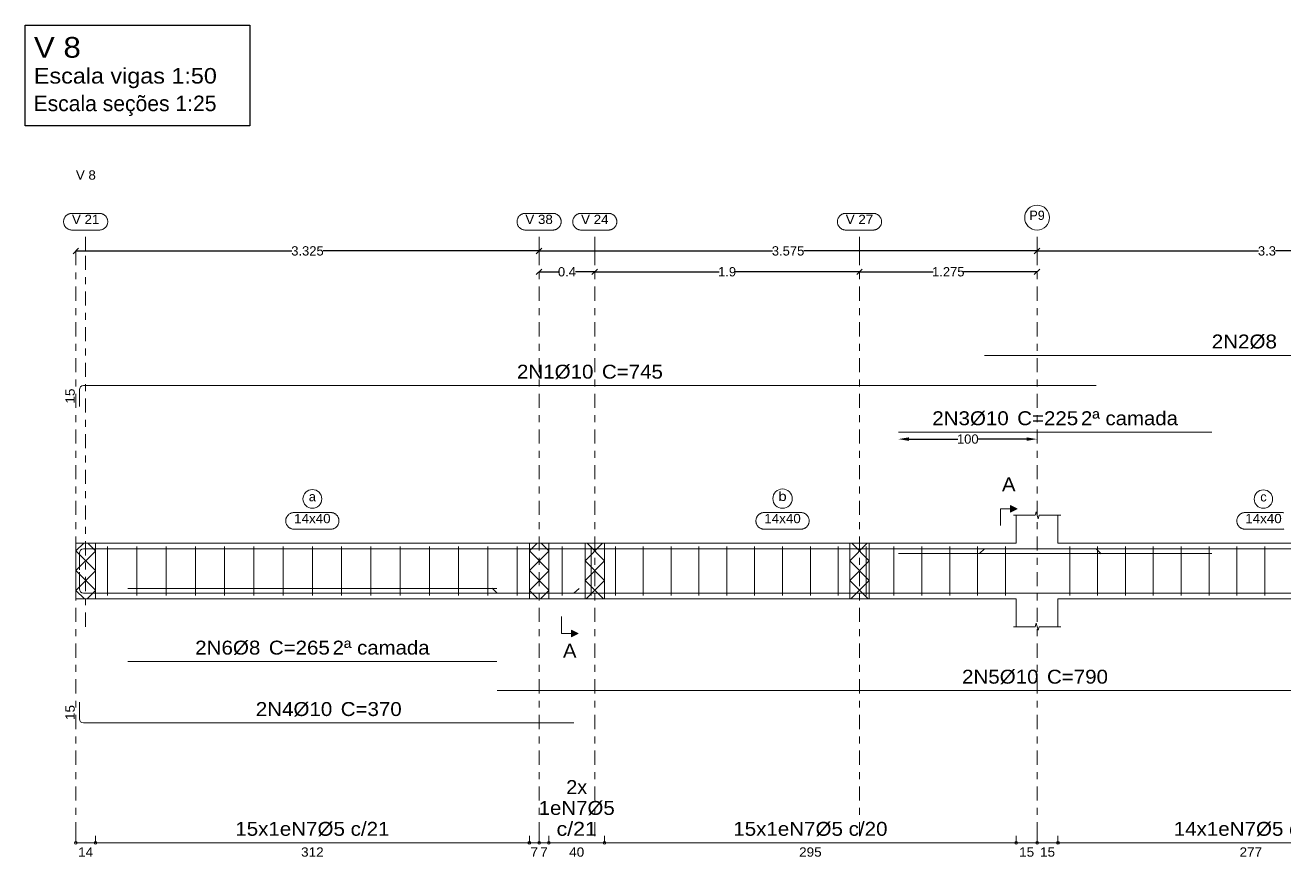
# Model space of a CAD drawing. Header units: centimetres. Extents: x 3194 to 3278, y -951 to -517.
# Drawn here: x 3210.31 to 3228.38, y -671.02 to -659.08 of the extents above; entities that cross this region are included whole.
import ezdxf
from ezdxf.enums import TextEntityAlignment as Align

# ---------------------------------------------------------------- set-up
doc = ezdxf.new("R2010")
doc.units = ezdxf.units.CM
doc.linetypes.add('CYPE_RAYAPUNTO', pattern=[0.4125, 0.2025, -0.105, 0, -0.105])
for name, color, linetype, lineweight in [('ARM_LONGITUDINAL_Ø10', 33, 'Continuous', 9), ('ARM_LONGITUDINAL_Ø8', 32, 'Continuous', 9), ('ARM_TRANSVERSAL_Ø5', 120, 'Continuous', 9), ('ELE_ARM_TRANS_TXT_EST', 7, 'Continuous', 9), ('ELE_CONT_NOS', 7, 'Continuous', 9), ('ELE_CONT_VIG_CONCRETO', 7, 'Continuous', 9), ('ELE_COT_COMPRIMENTO_PROJETADO', 8, 'Continuous', 0), ('ELE_COT_COT_ANCORAGENS', 8, 'Continuous', 0), ('ELE_COT_COT_ARM', 8, 'Continuous', 0), ('ELE_COT_COT_EST', 8, 'Continuous', 0), ('ELE_COT_COT_LIN_APOIOS', 8, 'CYPE_RAYAPUNTO', 0), ('ELE_COT_TEXTOS_ESTRIBOS', 8, 'Continuous', 0), ('ELE_REF_COT_LIN_AUX_COTA', 8, 'CYPE_RAYAPUNTO', 9), ('ELE_REF_LINHAS_MARCAS_PLANTA', 8, 'Continuous', 9), ('ELE_REF_MARCAS_PLANTA', 8, 'Continuous', 9), ('ELE_REF_NOME_PORTICO', 30, 'Continuous', 9), ('ELE_REF_REF_ESCALA', 3, 'Continuous', 9), ('ELE_REF_REF_NOME', 8, 'Continuous', 9), ('ELE_REF_REF_REFERENCIA', 8, 'Continuous', 9), ('ELE_REF_TEXTO_REF_NOME', 8, 'Continuous', 9), ('ELE_REF_TEXTO_REF_REFERENCIA', 8, 'Continuous', 9), ('POR_ARM_LONG_ARM_TEXTOS', 7, 'Continuous', 9), ('POR_ARM_LONG_TXT_COMP', 7, 'Continuous', 9), ('POR_ARM_LONG_TXT_IND_LAYER_ARM_LONG', 7, 'Continuous', 9)]:
    doc.layers.add(name, color=color, linetype=linetype, lineweight=lineweight)
doc.layers.add('COTA CYPE', color=31, linetype='Continuous')
doc.styles.add('CYPETXT', font='arial.ttf', dxfattribs={"height": 0.2})
doc.styles.add('CYPETXT_0.2', font='arial.ttf', dxfattribs={"height": 0.133333})
doc.dimstyles.new('cype_arrow', dxfattribs={"dimtxt": 0.18, "dimasz": 0.15, "dimexe": 0.05, "dimexo": 0.05, "dimgap": 0, "dimtad": 0, "dimdec": 4, "dimzin": 0, "dimdsep": 46, "dimtxsty": 'CYPETXT_0.2', "dimcen": 0.09, "dimadec": 0, "dimazin": 0, "dimtfac": 1, "dimtdec": 4, "dimtofl": 0, "dimtmove": 2, "dimatfit": 3, "dimfxl": 1, "dimtolj": 1, "dimtzin": 0, "dimarcsym": 0})
doc.dimstyles.new('cype_oblique', dxfattribs={"dimtxt": 0.18, "dimasz": 0.18, "dimexe": 0.05, "dimexo": 0.05, "dimgap": 0, "dimtad": 0, "dimdec": 4, "dimzin": 0, "dimdsep": 46, "dimtxsty": 'CYPETXT_0.2', "dimblk": 'OBLIQUE', "dimtsz": 0.04, "dimcen": 0.09, "dimadec": 0, "dimazin": 0, "dimtfac": 1, "dimtdec": 4, "dimtofl": 0, "dimtmove": 2, "dimatfit": 3, "dimfxl": 1, "dimtolj": 1, "dimtzin": 0, "dimarcsym": 0})

# ---------------------------------------------------------------- blocks, each defined once
blk = doc.blocks.new('*D1585')
at = {"layer": 'Defpoints', "color": 0, "transparency": 16777216}
for p in [(3217.683, -662.624), (3217.683, -662.624), (3218.483, -662.624)]:
    blk.add_point(p, dxfattribs=at)
at = {"layer": 'ELE_COT_COMPRIMENTO_PROJETADO', "color": 0, "lineweight": -2, "transparency": 16777216}
for p, q in [((3217.643, -662.664), (3217.723, -662.584)), ((3217.683, -662.624), (3217.962, -662.624)), ((3218.483, -662.624), (3218.205, -662.624)), ((3218.443, -662.664), (3218.523, -662.584))]:
    blk.add_line(p, q, dxfattribs=at)
at = {"layer": 'ELE_COT_COMPRIMENTO_PROJETADO', "color": 0, "transparency": 16777216, "insert": (3218.083, -662.624), "char_height": 0.1333, "attachment_point": 5, "style": 'CYPETXT_0.2'}
blk.add_mtext('\\A1;0.4', dxfattribs=at)
blk = doc.blocks.new('_OBLIQUE')
at = {"color": 0, "linetype": 'ByBlock'}
blk.add_line((-0.5, -0.5), (0.5, 0.5), dxfattribs=at)
blk = doc.blocks.new('*D1586')
at = {"layer": 'Defpoints', "color": 0, "transparency": 16777216}
for p in [(3218.483, -662.624), (3218.483, -662.624), (3222.283, -662.624)]:
    blk.add_point(p, dxfattribs=at)
at = {"layer": 'ELE_COT_COMPRIMENTO_PROJETADO', "color": 0, "lineweight": -2, "transparency": 16777216}
for p, q in [((3218.443, -662.664), (3218.523, -662.584)), ((3218.483, -662.624), (3220.268, -662.624)), ((3222.283, -662.624), (3220.499, -662.624)), ((3222.243, -662.664), (3222.323, -662.584))]:
    blk.add_line(p, q, dxfattribs=at)
at = {"layer": 'ELE_COT_COMPRIMENTO_PROJETADO', "color": 0, "transparency": 16777216, "insert": (3220.383, -662.624), "char_height": 0.1333, "attachment_point": 5, "style": 'CYPETXT_0.2'}
blk.add_mtext('\\A1;1.9', dxfattribs=at)
blk = doc.blocks.new('*D1587')
at = {"layer": 'Defpoints', "color": 0, "transparency": 16777216}
for p in [(3222.283, -662.624), (3222.283, -662.624), (3224.833, -662.624)]:
    blk.add_point(p, dxfattribs=at)
at = {"layer": 'ELE_COT_COMPRIMENTO_PROJETADO', "color": 0, "lineweight": -2, "transparency": 16777216}
for p, q in [((3222.243, -662.664), (3222.323, -662.584)), ((3222.283, -662.624), (3223.339, -662.624)), ((3224.833, -662.624), (3223.778, -662.624)), ((3224.793, -662.664), (3224.873, -662.584))]:
    blk.add_line(p, q, dxfattribs=at)
at = {"layer": 'ELE_COT_COMPRIMENTO_PROJETADO', "color": 0, "transparency": 16777216, "insert": (3223.558, -662.624), "char_height": 0.1333, "attachment_point": 5, "style": 'CYPETXT_0.2'}
blk.add_mtext('\\A1;1.275', dxfattribs=at)
blk = doc.blocks.new('*D1588')
at = {"layer": 'Defpoints', "color": 0, "transparency": 16777216}
for p in [(3211.033, -662.324), (3211.033, -662.324), (3217.683, -662.324)]:
    blk.add_point(p, dxfattribs=at)
at = {"layer": 'ELE_COT_COMPRIMENTO_PROJETADO', "color": 0, "lineweight": -2, "transparency": 16777216}
for p, q in [((3210.993, -662.364), (3211.073, -662.284)), ((3217.643, -662.364), (3217.723, -662.284)), ((3211.033, -662.324), (3214.133, -662.324)), ((3217.683, -662.324), (3214.584, -662.324))]:
    blk.add_line(p, q, dxfattribs=at)
at = {"layer": 'ELE_COT_COMPRIMENTO_PROJETADO', "color": 0, "transparency": 16777216, "insert": (3214.358, -662.324), "char_height": 0.1333, "attachment_point": 5, "style": 'CYPETXT_0.2'}
blk.add_mtext('\\A1;3.325', dxfattribs=at)
blk = doc.blocks.new('*D1589')
at = {"layer": 'Defpoints', "color": 0, "transparency": 16777216}
for p in [(3217.683, -662.324), (3217.683, -662.324), (3224.833, -662.324)]:
    blk.add_point(p, dxfattribs=at)
at = {"layer": 'ELE_COT_COMPRIMENTO_PROJETADO', "color": 0, "lineweight": -2, "transparency": 16777216}
for p, q in [((3217.643, -662.364), (3217.723, -662.284)), ((3224.793, -662.364), (3224.873, -662.284)), ((3217.683, -662.324), (3221.033, -662.324)), ((3224.833, -662.324), (3221.484, -662.324))]:
    blk.add_line(p, q, dxfattribs=at)
at = {"layer": 'ELE_COT_COMPRIMENTO_PROJETADO', "color": 0, "transparency": 16777216, "insert": (3221.258, -662.324), "char_height": 0.1333, "attachment_point": 5, "style": 'CYPETXT_0.2'}
blk.add_mtext('\\A1;3.575', dxfattribs=at)
blk = doc.blocks.new('*D1590')
at = {"layer": 'Defpoints', "color": 0, "transparency": 16777216}
for p in [(3224.833, -662.324), (3224.833, -662.324), (3231.433, -662.324)]:
    blk.add_point(p, dxfattribs=at)
at = {"layer": 'ELE_COT_COMPRIMENTO_PROJETADO', "color": 0, "lineweight": -2, "transparency": 16777216}
for p, q in [((3224.793, -662.364), (3224.873, -662.284)), ((3231.393, -662.364), (3231.473, -662.284)), ((3224.833, -662.324), (3228.012, -662.324)), ((3231.433, -662.324), (3228.255, -662.324))]:
    blk.add_line(p, q, dxfattribs=at)
at = {"layer": 'ELE_COT_COMPRIMENTO_PROJETADO', "color": 0, "transparency": 16777216, "insert": (3228.133, -662.324), "char_height": 0.1333, "attachment_point": 5, "style": 'CYPETXT_0.2'}
blk.add_mtext('\\A1;3.3', dxfattribs=at)
blk = doc.blocks.new('*D1520')
at = {"layer": 'Defpoints', "color": 0, "transparency": 16777216}
for p in [(3222.842, -665.026), (3224.833, -665.026), (3224.833, -665.026)]:
    blk.add_point(p, dxfattribs=at)
at = {"layer": 'ELE_COT_COT_ARM', "color": 0, "lineweight": -2, "transparency": 16777216}
for p, q in [((3222.992, -665.026), (3223.697, -665.026)), ((3224.683, -665.026), (3223.978, -665.026))]:
    blk.add_line(p, q, dxfattribs=at)
at = {"layer": 'ELE_COT_COT_ARM', "color": 0, "transparency": 16777216}
for points in [[(3222.992, -665.001), (3222.992, -665.051), (3222.842, -665.026)], [(3224.683, -665.001), (3224.683, -665.051), (3224.833, -665.026)]]:
    blk.add_solid(points, dxfattribs=at)
at = {"layer": 'ELE_COT_COT_ARM', "color": 0, "transparency": 16777216, "insert": (3223.838, -665.026), "char_height": 0.1333, "attachment_point": 5, "style": 'CYPETXT_0.2'}
blk.add_mtext('\\A1;100', dxfattribs=at)

msp = doc.modelspace()

# ---------------------------------------------------------------- hatches: boundary and pattern name
at = {"layer": 'ELE_REF_LINHAS_MARCAS_PLANTA'}
for points in [[(3224.45051, -666.07269), (3224.45051, -665.97669), (3224.54651, -666.02469)], [(3218.14744, -667.76669), (3218.14744, -667.86269), (3218.24344, -667.81469)]]:
    msp.add_hatch(color=256, dxfattribs=at).paths.add_polyline_path(points)

# ---------------------------------------------------------------- linework, layer by layer
at = {"layer": 'ARM_LONGITUDINAL_Ø10'}
for p, q in [((3225.68344, -666.60169), (3225.75559, -666.67094)), ((3217.08344, -667.23769), (3217.01138, -667.16837)), ((3218.18344, -667.23769), (3218.25707, -667.17003))]:
    msp.add_line(p, q, dxfattribs=at)
for points in [[(3211.08344, -664.55763), (3211.08344, -664.31763), (3211.08801, -664.29467), (3211.10102, -664.27521), (3211.12048, -664.2622), (3211.14344, -664.25763), (3225.68344, -664.25763)], [(3222.84187, -664.92603), (3227.34187, -664.92603)], [(3211.08344, -666.90169), (3211.08344, -666.66169), (3211.08801, -666.63873), (3211.10102, -666.61927), (3211.12048, -666.60626), (3211.14344, -666.60169), (3225.68344, -666.60169)], [(3222.84187, -666.66769), (3227.34187, -666.66769)], [(3211.08344, -666.93769), (3211.08344, -667.17769), (3211.08801, -667.20066), (3211.10102, -667.22012), (3211.12048, -667.23313), (3211.14344, -667.23769), (3218.18344, -667.23769)], [(3232.58344, -666.93769), (3232.58344, -667.17769), (3232.57887, -667.20066), (3232.56587, -667.22012), (3232.5464, -667.23313), (3232.52344, -667.23769), (3217.08344, -667.23769)], [(3232.58344, -668.33709), (3232.58344, -668.57709), (3232.57887, -668.60005), (3232.56587, -668.61952), (3232.5464, -668.63252), (3232.52344, -668.63709), (3217.08344, -668.63709)], [(3211.08344, -668.80166), (3211.08344, -669.04166), (3211.08801, -669.06462), (3211.10102, -669.08409), (3211.12048, -669.09709), (3211.14344, -669.10166), (3218.18344, -669.10166)]]:
    msp.add_lwpolyline(points, dxfattribs=at)
at = {"layer": 'ARM_LONGITUDINAL_Ø8'}
msp.add_line((3224.07958, -666.60169), (3224.00487, -666.66817), dxfattribs=at)
for points in [[(3232.58344, -664.3202), (3232.58344, -663.87206), (3232.57979, -663.85369), (3232.56938, -663.83812), (3232.55381, -663.82771), (3232.53544, -663.82406), (3224.07958, -663.82406)], [(3232.58344, -667.09783), (3232.58344, -666.64969), (3232.57979, -666.63133), (3232.56938, -666.61575), (3232.55381, -666.60535), (3232.53544, -666.60169), (3224.07958, -666.60169)], [(3211.77844, -667.17169), (3217.07844, -667.17169)], [(3211.77844, -668.21969), (3217.07844, -668.21969)]]:
    msp.add_lwpolyline(points, dxfattribs=at)
at = {"layer": 'ARM_TRANSVERSAL_Ø5'}
for p, q in [((3211.48844, -666.56969), (3211.48844, -667.26969)), ((3211.90844, -666.56969), (3211.90844, -667.26969)), ((3212.32844, -666.56969), (3212.32844, -667.26969)), ((3212.74844, -666.56969), (3212.74844, -667.26969)), ((3213.16844, -666.56969), (3213.16844, -667.26969)), ((3213.58844, -666.56969), (3213.58844, -667.26969)), ((3214.00844, -666.56969), (3214.00844, -667.26969)), ((3214.42844, -666.56969), (3214.42844, -667.26969)), ((3214.84844, -666.56969), (3214.84844, -667.26969)), ((3215.26844, -666.56969), (3215.26844, -667.26969)), ((3215.68844, -666.56969), (3215.68844, -667.26969)), ((3216.10844, -666.56969), (3216.10844, -667.26969)), ((3216.52844, -666.56969), (3216.52844, -667.26969)), ((3216.94844, -666.56969), (3216.94844, -667.26969)), ((3217.36844, -666.56969), (3217.36844, -667.26969)), ((3218.01344, -666.56969), (3218.01344, -667.26969)), ((3218.43344, -666.56969), (3218.43344, -667.26969)), ((3218.77844, -666.56969), (3218.77844, -667.26969)), ((3219.17844, -666.56969), (3219.17844, -667.26969)), ((3219.57844, -666.56969), (3219.57844, -667.26969)), ((3219.97844, -666.56969), (3219.97844, -667.26969)), ((3220.37844, -666.56969), (3220.37844, -667.26969)), ((3220.77844, -666.56969), (3220.77844, -667.26969)), ((3221.17844, -666.56969), (3221.17844, -667.26969)), ((3221.57844, -666.56969), (3221.57844, -667.26969)), ((3221.97844, -666.56969), (3221.97844, -667.26969)), ((3222.37844, -666.56969), (3222.37844, -667.26969)), ((3222.77844, -666.56969), (3222.77844, -667.26969)), ((3223.17844, -666.56969), (3223.17844, -667.26969)), ((3223.57844, -666.56969), (3223.57844, -667.26969)), ((3223.97844, -666.56969), (3223.97844, -667.26969)), ((3224.37844, -666.56969), (3224.37844, -667.26969)), ((3225.30194, -666.56969), (3225.30194, -667.26969)), ((3225.70194, -666.56969), (3225.70194, -667.26969)), ((3226.10194, -666.56969), (3226.10194, -667.26969)), ((3226.50194, -666.56969), (3226.50194, -667.26969)), ((3226.90194, -666.56969), (3226.90194, -667.26969)), ((3227.30194, -666.56969), (3227.30194, -667.26969)), ((3227.70194, -666.56969), (3227.70194, -667.26969)), ((3228.10194, -666.56969), (3228.10194, -667.26969))]:
    msp.add_line(p, q, dxfattribs=at)
at = {"layer": 'COTA CYPE'}
msp.add_lwpolyline([(3210.30504, -659.0823), (3213.53144, -659.0823), (3213.53144, -660.52578), (3210.30504, -660.52578)], close=True, dxfattribs=at)
at = {"layer": 'ELE_CONT_NOS'}
for p, q in [((3224.53344, -666.51969), (3224.53344, -666.11969)), ((3225.13344, -666.51969), (3225.13344, -666.11969)), ((3211.03344, -666.51969), (3211.03344, -667.31969)), ((3217.54344, -666.51969), (3217.54344, -666.51969)), ((3217.82344, -666.51969), (3217.82344, -666.51969)), ((3217.54344, -667.31969), (3217.54344, -667.31969)), ((3217.82344, -667.31969), (3217.82344, -667.31969)), ((3224.53344, -667.31969), (3224.53344, -667.71969)), ((3225.13344, -667.31969), (3225.13344, -667.71969))]:
    msp.add_line(p, q, dxfattribs=at)
at = {"layer": 'ELE_CONT_NOS', "lineweight": 0}
for p, q in [((3211.03344, -666.63147), (3211.14522, -666.51969)), ((3211.31344, -666.62863), (3211.20451, -666.51969)), ((3217.54344, -666.63147), (3217.65522, -666.51969)), ((3217.82344, -666.62863), (3217.71451, -666.51969)), ((3218.34344, -666.77147), (3218.59522, -666.51969)), ((3218.62344, -666.77147), (3218.37167, -666.51969)), ((3222.14344, -666.77147), (3222.39522, -666.51969)), ((3222.42344, -666.77147), (3222.17167, -666.51969)), ((3211.31344, -666.91147), (3211.03344, -666.63147)), ((3211.03344, -666.91431), (3211.31344, -666.63431)), ((3217.82344, -666.91147), (3217.54344, -666.63147)), ((3217.54344, -666.91431), (3217.82344, -666.63431)), ((3218.34344, -667.05431), (3218.62344, -666.77431)), ((3218.62344, -667.05431), (3218.34344, -666.77431)), ((3222.14344, -667.05431), (3222.42344, -666.77431)), ((3222.42344, -667.05431), (3222.14344, -666.77431)), ((3211.31344, -667.19431), (3211.03344, -666.91431)), ((3211.03344, -667.19715), (3211.31344, -666.91715)), ((3217.82344, -667.19431), (3217.54344, -666.91431)), ((3217.54344, -667.19715), (3217.82344, -666.91715)), ((3218.60598, -667.31969), (3218.34344, -667.05715)), ((3218.3609, -667.31969), (3218.62344, -667.05715)), ((3222.40598, -667.31969), (3222.14344, -667.05715)), ((3222.1609, -667.31969), (3222.42344, -667.05715)), ((3211.15598, -667.31969), (3211.03344, -667.19715)), ((3211.19375, -667.31969), (3211.31344, -667.2)), ((3217.66598, -667.31969), (3217.54344, -667.19715)), ((3217.70375, -667.31969), (3217.82344, -667.2))]:
    msp.add_line(p, q, dxfattribs=at)
at = {"layer": 'ELE_CONT_NOS'}
for points in [[(3224.49344, -666.11969), (3224.80344, -666.11969), (3224.81844, -666.06969), (3224.84844, -666.16969), (3224.86344, -666.11969), (3225.17344, -666.11969)], [(3211.03344, -666.51969), (3211.31344, -666.51969)], [(3217.54344, -666.51969), (3217.82344, -666.51969)], [(3211.03344, -667.31969), (3211.31344, -667.31969)], [(3217.54344, -667.31969), (3217.82344, -667.31969)], [(3224.49344, -667.71969), (3224.80344, -667.71969), (3224.81844, -667.66969), (3224.84844, -667.76969), (3224.86344, -667.71969), (3225.17344, -667.71969)]]:
    msp.add_lwpolyline(points, dxfattribs=at)
at = {"layer": 'ELE_CONT_NOS', "lineweight": 0}
for points in [[(3211.03344, -666.51969), (3211.03344, -667.31969), (3211.31344, -667.31969), (3211.31344, -666.51969), (3211.03344, -666.51969)], [(3217.54344, -666.51969), (3217.54344, -667.31969), (3217.82344, -667.31969), (3217.82344, -666.51969), (3217.54344, -666.51969)], [(3218.34344, -666.51969), (3218.34344, -667.31969), (3218.62344, -667.31969), (3218.62344, -666.51969), (3218.34344, -666.51969)], [(3222.14344, -666.51969), (3222.14344, -667.31969), (3222.42344, -667.31969), (3222.42344, -666.51969), (3222.14344, -666.51969)]]:
    msp.add_lwpolyline(points, close=True, dxfattribs=at)
at = {"layer": 'ELE_CONT_VIG_CONCRETO'}
for p, q in [((3211.31344, -666.51969), (3217.54344, -666.51969)), ((3217.82344, -666.51969), (3218.48344, -666.51969)), ((3218.48344, -666.51969), (3222.28344, -666.51969)), ((3222.28344, -666.51969), (3224.53344, -666.51969)), ((3225.13344, -666.51969), (3231.03344, -666.51969)), ((3211.31344, -667.31969), (3217.54344, -667.31969)), ((3217.82344, -667.31969), (3218.48344, -667.31969)), ((3218.48344, -667.31969), (3222.28344, -667.31969)), ((3222.28344, -667.31969), (3224.53344, -667.31969)), ((3225.13344, -667.31969), (3231.03344, -667.31969))]:
    msp.add_line(p, q, dxfattribs=at)
at = {"layer": 'ELE_COT_COT_EST'}
for p, q in [((3211.03344, -670.82166), (3211.03344, -670.72166)), ((3211.31344, -670.82166), (3211.31344, -670.72166)), ((3217.54344, -670.82166), (3217.54344, -670.72166)), ((3217.68344, -670.82166), (3217.68344, -670.72166)), ((3217.82344, -670.82166), (3217.82344, -670.72166)), ((3218.62344, -670.82166), (3218.62344, -670.72166)), ((3224.53344, -670.82166), (3224.53344, -670.72166)), ((3224.83344, -670.82166), (3224.83344, -670.72166)), ((3225.13344, -670.82166), (3225.13344, -670.72166))]:
    msp.add_line(p, q, dxfattribs=at)
for points in [[(3211.03344, -670.82166), (3211.31344, -670.82166), (3211.31344, -670.72166)], [(3211.31344, -670.82166), (3217.54344, -670.82166), (3217.54344, -670.72166)], [(3217.54344, -670.82166), (3217.68344, -670.82166), (3217.68344, -670.72166)], [(3217.68344, -670.82166), (3217.82344, -670.82166), (3217.82344, -670.72166)], [(3217.82344, -670.82166), (3218.62344, -670.82166), (3218.62344, -670.72166)], [(3218.62344, -670.82166), (3224.53344, -670.82166), (3224.53344, -670.72166)], [(3224.53344, -670.82166), (3224.83344, -670.82166), (3224.83344, -670.72166)], [(3224.83344, -670.82166), (3225.13344, -670.82166), (3225.13344, -670.72166)], [(3225.13344, -670.82166), (3230.67044, -670.82166), (3230.67044, -670.72166)]]:
    msp.add_lwpolyline(points, dxfattribs=at)
for centre in [(3211.03344, -670.82166), (3211.31344, -670.82166), (3211.31344, -670.82166), (3217.54344, -670.82166), (3217.54344, -670.82166), (3217.68344, -670.82166), (3217.68344, -670.82166), (3217.82344, -670.82166), (3217.82344, -670.82166), (3218.62344, -670.82166), (3218.62344, -670.82166), (3224.53344, -670.82166), (3224.53344, -670.82166), (3224.83344, -670.82166), (3224.83344, -670.82166), (3225.13344, -670.82166), (3225.13344, -670.82166)]:
    msp.add_circle(centre, 0.02, dxfattribs=at)
at = {"layer": 'ELE_COT_COT_LIN_APOIOS'}
for p, q in [((3211.03344, -662.32406), (3211.03344, -670.82166)), ((3217.68344, -662.32406), (3217.68344, -670.82166)), ((3217.68344, -662.32406), (3217.68344, -670.82166)), ((3218.48344, -662.32406), (3218.48344, -670.82166)), ((3222.28344, -662.32406), (3222.28344, -670.82166)), ((3224.83344, -662.32406), (3224.83344, -670.82166)), ((3224.83344, -662.32406), (3224.83344, -670.82166))]:
    msp.add_line(p, q, dxfattribs=at)
at = {"layer": 'ELE_REF_COT_LIN_AUX_COTA'}
for p, q in [((3211.17344, -662.32406), (3211.17344, -662.02406)), ((3217.68344, -662.32406), (3217.68344, -662.02406)), ((3218.48344, -662.32406), (3218.48344, -662.02406)), ((3222.28344, -662.32406), (3222.28344, -662.02406)), ((3224.83344, -662.32406), (3224.83344, -662.02406)), ((3211.17344, -667.71969), (3211.17344, -662.32406))]:
    msp.add_line(p, q, dxfattribs=at)
at = {"layer": 'ELE_REF_LINHAS_MARCAS_PLANTA'}
for p, q in [((3224.30651, -666.02469), (3224.30651, -666.26469)), ((3224.30651, -666.02469), (3224.45051, -666.02469)), ((3218.00344, -667.81469), (3218.00344, -667.57469)), ((3218.00344, -667.81469), (3218.14744, -667.81469))]:
    msp.add_line(p, q, dxfattribs=at)
for points in [[(3224.45051, -666.07269), (3224.45051, -665.97669), (3224.54651, -666.02469)], [(3218.14744, -667.76669), (3218.14744, -667.86269), (3218.24344, -667.81469)]]:
    msp.add_lwpolyline(points, close=True, dxfattribs=at)
at = {"layer": 'ELE_REF_REF_NOME'}
for points in [[(3214.69044, -666.07969), (3214.69846, -666.07996), (3214.70644, -666.08077), (3214.71435, -666.0821), (3214.72215, -666.08396), (3214.72981, -666.08633), (3214.73729, -666.08922), (3214.74456, -666.09259), (3214.7516, -666.09645), (3214.75836, -666.10076), (3214.76481, -666.10552), (3214.77094, -666.1107), (3214.7767, -666.11627), (3214.78208, -666.12222), (3214.78705, -666.12851), (3214.79159, -666.13512), (3214.79568, -666.14202), (3214.79929, -666.14918), (3214.80242, -666.15657), (3214.80506, -666.16414), (3214.80717, -666.17188), (3214.80877, -666.17974), (3214.80984, -666.18768), (3214.81038, -666.19568), (3214.81038, -666.2037), (3214.80984, -666.21171), (3214.80877, -666.21965), (3214.80717, -666.22751), (3214.80506, -666.23525), (3214.80242, -666.24282), (3214.79929, -666.25021), (3214.79568, -666.25736), (3214.79159, -666.26426), (3214.78705, -666.27088), (3214.78208, -666.27717), (3214.7767, -666.28312), (3214.77094, -666.28869), (3214.76481, -666.29387), (3214.75836, -666.29863), (3214.7516, -666.30294), (3214.74456, -666.3068), (3214.73729, -666.31017), (3214.72981, -666.31305), (3214.72215, -666.31543), (3214.71435, -666.31729), (3214.70644, -666.31862), (3214.69846, -666.31943), (3214.69044, -666.31969), (3214.16644, -666.31969), (3214.15843, -666.31943), (3214.15045, -666.31862), (3214.14254, -666.31729), (3214.13474, -666.31543), (3214.12708, -666.31305), (3214.1196, -666.31017), (3214.11232, -666.3068), (3214.10529, -666.30294), (3214.09853, -666.29863), (3214.09207, -666.29387), (3214.08595, -666.28869), (3214.08018, -666.28312), (3214.0748, -666.27717), (3214.06983, -666.27088), (3214.0653, -666.26426), (3214.06121, -666.25736), (3214.05759, -666.25021), (3214.05446, -666.24282), (3214.05183, -666.23525), (3214.04971, -666.22751), (3214.04811, -666.21965), (3214.04705, -666.21171), (3214.04651, -666.2037), (3214.04651, -666.19568), (3214.04705, -666.18768), (3214.04811, -666.17974), (3214.04971, -666.17188), (3214.05183, -666.16414), (3214.05446, -666.15657), (3214.05759, -666.14918), (3214.06121, -666.14202), (3214.0653, -666.13512), (3214.06983, -666.12851), (3214.0748, -666.12222), (3214.08018, -666.11627), (3214.08595, -666.1107), (3214.09207, -666.10552), (3214.09853, -666.10076), (3214.10529, -666.09645), (3214.11232, -666.09259), (3214.1196, -666.08922), (3214.12708, -666.08633), (3214.13474, -666.08396), (3214.14254, -666.0821), (3214.15045, -666.08077), (3214.15843, -666.07996), (3214.16644, -666.07969), (3214.69044, -666.07969)], [(3221.44044, -666.07969), (3221.44846, -666.07996), (3221.45644, -666.08077), (3221.46435, -666.0821), (3221.47215, -666.08396), (3221.47981, -666.08633), (3221.48729, -666.08922), (3221.49456, -666.09259), (3221.5016, -666.09645), (3221.50836, -666.10076), (3221.51481, -666.10552), (3221.52094, -666.1107), (3221.5267, -666.11627), (3221.53208, -666.12222), (3221.53705, -666.12851), (3221.54159, -666.13512), (3221.54568, -666.14202), (3221.54929, -666.14918), (3221.55242, -666.15657), (3221.55506, -666.16414), (3221.55717, -666.17188), (3221.55877, -666.17974), (3221.55984, -666.18768), (3221.56038, -666.19568), (3221.56038, -666.2037), (3221.55984, -666.21171), (3221.55877, -666.21965), (3221.55717, -666.22751), (3221.55506, -666.23525), (3221.55242, -666.24282), (3221.54929, -666.25021), (3221.54568, -666.25736), (3221.54159, -666.26426), (3221.53705, -666.27088), (3221.53208, -666.27717), (3221.5267, -666.28312), (3221.52094, -666.28869), (3221.51481, -666.29387), (3221.50836, -666.29863), (3221.5016, -666.30294), (3221.49456, -666.3068), (3221.48729, -666.31017), (3221.47981, -666.31305), (3221.47215, -666.31543), (3221.46435, -666.31729), (3221.45644, -666.31862), (3221.44846, -666.31943), (3221.44044, -666.31969), (3220.91644, -666.31969), (3220.90843, -666.31943), (3220.90045, -666.31862), (3220.89254, -666.31729), (3220.88474, -666.31543), (3220.87708, -666.31305), (3220.8696, -666.31017), (3220.86232, -666.3068), (3220.85529, -666.30294), (3220.84853, -666.29863), (3220.84207, -666.29387), (3220.83595, -666.28869), (3220.83018, -666.28312), (3220.8248, -666.27717), (3220.81983, -666.27088), (3220.8153, -666.26426), (3220.81121, -666.25736), (3220.80759, -666.25021), (3220.80446, -666.24282), (3220.80183, -666.23525), (3220.79971, -666.22751), (3220.79811, -666.21965), (3220.79705, -666.21171), (3220.79651, -666.2037), (3220.79651, -666.19568), (3220.79705, -666.18768), (3220.79811, -666.17974), (3220.79971, -666.17188), (3220.80183, -666.16414), (3220.80446, -666.15657), (3220.80759, -666.14918), (3220.81121, -666.14202), (3220.8153, -666.13512), (3220.81983, -666.12851), (3220.8248, -666.12222), (3220.83018, -666.11627), (3220.83595, -666.1107), (3220.84207, -666.10552), (3220.84853, -666.10076), (3220.85529, -666.09645), (3220.86232, -666.09259), (3220.8696, -666.08922), (3220.87708, -666.08633), (3220.88474, -666.08396), (3220.89254, -666.0821), (3220.90045, -666.08077), (3220.90843, -666.07996), (3220.91644, -666.07969), (3221.44044, -666.07969)]]:
    msp.add_lwpolyline(points, close=True, dxfattribs=at)
msp.add_lwpolyline([(3228.37715, -666.31543), (3228.36934, -666.31729), (3228.36144, -666.31862), (3228.35346, -666.31943), (3228.34544, -666.31969), (3227.82144, -666.31969), (3227.81343, -666.31943), (3227.80545, -666.31862), (3227.79754, -666.31729), (3227.78974, -666.31543), (3227.78208, -666.31305), (3227.7746, -666.31017), (3227.76732, -666.3068), (3227.76029, -666.30294), (3227.75353, -666.29863), (3227.74707, -666.29387), (3227.74095, -666.28869), (3227.73518, -666.28312), (3227.7298, -666.27717), (3227.72483, -666.27088), (3227.72029, -666.26426), (3227.71621, -666.25736), (3227.71259, -666.25021), (3227.70946, -666.24282), (3227.70683, -666.23525), (3227.70471, -666.22751), (3227.70311, -666.21965), (3227.70204, -666.21171), (3227.70151, -666.2037), (3227.70151, -666.19568), (3227.70204, -666.18768), (3227.70311, -666.17974), (3227.70471, -666.17188), (3227.70683, -666.16414), (3227.70946, -666.15657), (3227.71259, -666.14918), (3227.71621, -666.14202), (3227.72029, -666.13512), (3227.72483, -666.12851), (3227.7298, -666.12222), (3227.73518, -666.11627), (3227.74095, -666.1107), (3227.74707, -666.10552), (3227.75353, -666.10076), (3227.76029, -666.09645), (3227.76732, -666.09259), (3227.7746, -666.08922), (3227.78208, -666.08633), (3227.78974, -666.08396), (3227.79754, -666.0821), (3227.80545, -666.08077), (3227.81343, -666.07996), (3227.82144, -666.07969), (3228.34544, -666.07969), (3228.34544, -666.07969), (3228.35346, -666.07996), (3228.36144, -666.08077), (3228.36934, -666.0821), (3228.37715, -666.08396)], dxfattribs=at)
for centre, radius in [((3214.42844, -665.88499), 0.13471), ((3221.17844, -665.88037), 0.13933), ((3228.08344, -665.88761), 0.13209)]:
    msp.add_circle(centre, radius, dxfattribs=at)
at = {"layer": 'ELE_REF_REF_REFERENCIA'}
for points in [[(3211.37044, -661.78406), (3211.37846, -661.78433), (3211.38644, -661.78513), (3211.39434, -661.78646), (3211.40215, -661.78832), (3211.4098, -661.7907), (3211.41729, -661.79358), (3211.42456, -661.79696), (3211.4316, -661.80081), (3211.43836, -661.80513), (3211.44481, -661.80988), (3211.45094, -661.81506), (3211.4567, -661.82064), (3211.46208, -661.82658), (3211.46705, -661.83288), (3211.47159, -661.83949), (3211.47568, -661.84639), (3211.47929, -661.85355), (3211.48242, -661.86093), (3211.48505, -661.86851), (3211.48717, -661.87624), (3211.48877, -661.8841), (3211.48984, -661.89205), (3211.49037, -661.90005), (3211.49037, -661.90807), (3211.48984, -661.91607), (3211.48877, -661.92402), (3211.48717, -661.93188), (3211.48505, -661.93961), (3211.48242, -661.94719), (3211.47929, -661.95457), (3211.47568, -661.96173), (3211.47159, -661.96863), (3211.46705, -661.97524), (3211.46208, -661.98153), (3211.4567, -661.98748), (3211.45094, -661.99306), (3211.44481, -661.99824), (3211.43836, -662.00299), (3211.4316, -662.00731), (3211.42456, -662.01116), (3211.41729, -662.01454), (3211.4098, -662.01742), (3211.40215, -662.0198), (3211.39434, -662.02165), (3211.38644, -662.02299), (3211.37846, -662.02379), (3211.37044, -662.02406), (3210.97644, -662.02406), (3210.96843, -662.02379), (3210.96045, -662.02299), (3210.95254, -662.02165), (3210.94474, -662.0198), (3210.93708, -662.01742), (3210.9296, -662.01454), (3210.92232, -662.01116), (3210.91529, -662.00731), (3210.90853, -662.00299), (3210.90207, -661.99824), (3210.89595, -661.99306), (3210.89018, -661.98748), (3210.8848, -661.98153), (3210.87983, -661.97524), (3210.87529, -661.96863), (3210.87121, -661.96173), (3210.86759, -661.95457), (3210.86446, -661.94719), (3210.86183, -661.93961), (3210.85971, -661.93188), (3210.85811, -661.92402), (3210.85704, -661.91607), (3210.85651, -661.90807), (3210.85651, -661.90005), (3210.85704, -661.89205), (3210.85811, -661.8841), (3210.85971, -661.87624), (3210.86183, -661.86851), (3210.86446, -661.86093), (3210.86759, -661.85355), (3210.87121, -661.84639), (3210.87529, -661.83949), (3210.87983, -661.83288), (3210.8848, -661.82658), (3210.89018, -661.82064), (3210.89595, -661.81506), (3210.90207, -661.80988), (3210.90853, -661.80513), (3210.91529, -661.80081), (3210.92232, -661.79696), (3210.9296, -661.79358), (3210.93708, -661.7907), (3210.94474, -661.78832), (3210.95254, -661.78646), (3210.96045, -661.78513), (3210.96843, -661.78433), (3210.97644, -661.78406), (3211.37044, -661.78406)], [(3217.88044, -661.78406), (3217.88846, -661.78433), (3217.89644, -661.78513), (3217.90435, -661.78646), (3217.91215, -661.78832), (3217.91981, -661.7907), (3217.92729, -661.79358), (3217.93457, -661.79696), (3217.9416, -661.80081), (3217.94836, -661.80513), (3217.95481, -661.80988), (3217.96094, -661.81506), (3217.9667, -661.82064), (3217.97208, -661.82658), (3217.97705, -661.83288), (3217.98159, -661.83949), (3217.98568, -661.84639), (3217.98929, -661.85355), (3217.99243, -661.86093), (3217.99506, -661.86851), (3217.99718, -661.87624), (3217.99877, -661.8841), (3217.99984, -661.89205), (3218.00038, -661.90005), (3218.00038, -661.90807), (3217.99984, -661.91607), (3217.99877, -661.92402), (3217.99718, -661.93188), (3217.99506, -661.93961), (3217.99243, -661.94719), (3217.98929, -661.95457), (3217.98568, -661.96173), (3217.98159, -661.96863), (3217.97705, -661.97524), (3217.97208, -661.98153), (3217.9667, -661.98748), (3217.96094, -661.99306), (3217.95481, -661.99824), (3217.94836, -662.00299), (3217.9416, -662.00731), (3217.93457, -662.01116), (3217.92729, -662.01454), (3217.91981, -662.01742), (3217.91215, -662.0198), (3217.90435, -662.02165), (3217.89644, -662.02299), (3217.88846, -662.02379), (3217.88044, -662.02406), (3217.48644, -662.02406), (3217.47843, -662.02379), (3217.47045, -662.02299), (3217.46254, -662.02165), (3217.45474, -662.0198), (3217.44708, -662.01742), (3217.4396, -662.01454), (3217.43232, -662.01116), (3217.42529, -662.00731), (3217.41853, -662.00299), (3217.41207, -661.99824), (3217.40595, -661.99306), (3217.40019, -661.98748), (3217.39481, -661.98153), (3217.38984, -661.97524), (3217.3853, -661.96863), (3217.38121, -661.96173), (3217.37759, -661.95457), (3217.37446, -661.94719), (3217.37183, -661.93961), (3217.36971, -661.93188), (3217.36812, -661.92402), (3217.36705, -661.91607), (3217.36651, -661.90807), (3217.36651, -661.90005), (3217.36705, -661.89205), (3217.36812, -661.8841), (3217.36971, -661.87624), (3217.37183, -661.86851), (3217.37446, -661.86093), (3217.37759, -661.85355), (3217.38121, -661.84639), (3217.3853, -661.83949), (3217.38984, -661.83288), (3217.39481, -661.82658), (3217.40019, -661.82064), (3217.40595, -661.81506), (3217.41207, -661.80988), (3217.41853, -661.80513), (3217.42529, -661.80081), (3217.43232, -661.79696), (3217.4396, -661.79358), (3217.44708, -661.7907), (3217.45474, -661.78832), (3217.46254, -661.78646), (3217.47045, -661.78513), (3217.47843, -661.78433), (3217.48644, -661.78406), (3217.88044, -661.78406)], [(3218.68044, -661.78406), (3218.68846, -661.78433), (3218.69644, -661.78513), (3218.70434, -661.78646), (3218.71215, -661.78832), (3218.7198, -661.7907), (3218.72729, -661.79358), (3218.73456, -661.79696), (3218.7416, -661.80081), (3218.74836, -661.80513), (3218.75481, -661.80988), (3218.76094, -661.81506), (3218.7667, -661.82064), (3218.77208, -661.82658), (3218.77705, -661.83288), (3218.78159, -661.83949), (3218.78568, -661.84639), (3218.78929, -661.85355), (3218.79242, -661.86093), (3218.79505, -661.86851), (3218.79717, -661.87624), (3218.79877, -661.8841), (3218.79984, -661.89205), (3218.80037, -661.90005), (3218.80037, -661.90807), (3218.79984, -661.91607), (3218.79877, -661.92402), (3218.79717, -661.93188), (3218.79505, -661.93961), (3218.79242, -661.94719), (3218.78929, -661.95457), (3218.78568, -661.96173), (3218.78159, -661.96863), (3218.77705, -661.97524), (3218.77208, -661.98153), (3218.7667, -661.98748), (3218.76094, -661.99306), (3218.75481, -661.99824), (3218.74836, -662.00299), (3218.7416, -662.00731), (3218.73456, -662.01116), (3218.72729, -662.01454), (3218.7198, -662.01742), (3218.71215, -662.0198), (3218.70434, -662.02165), (3218.69644, -662.02299), (3218.68846, -662.02379), (3218.68044, -662.02406), (3218.28644, -662.02406), (3218.27843, -662.02379), (3218.27045, -662.02299), (3218.26254, -662.02165), (3218.25474, -662.0198), (3218.24708, -662.01742), (3218.2396, -662.01454), (3218.23232, -662.01116), (3218.22529, -662.00731), (3218.21853, -662.00299), (3218.21207, -661.99824), (3218.20595, -661.99306), (3218.20018, -661.98748), (3218.1948, -661.98153), (3218.18983, -661.97524), (3218.18529, -661.96863), (3218.18121, -661.96173), (3218.17759, -661.95457), (3218.17446, -661.94719), (3218.17183, -661.93961), (3218.16971, -661.93188), (3218.16811, -661.92402), (3218.16704, -661.91607), (3218.16651, -661.90807), (3218.16651, -661.90005), (3218.16704, -661.89205), (3218.16811, -661.8841), (3218.16971, -661.87624), (3218.17183, -661.86851), (3218.17446, -661.86093), (3218.17759, -661.85355), (3218.18121, -661.84639), (3218.18529, -661.83949), (3218.18983, -661.83288), (3218.1948, -661.82658), (3218.20018, -661.82064), (3218.20595, -661.81506), (3218.21207, -661.80988), (3218.21853, -661.80513), (3218.22529, -661.80081), (3218.23232, -661.79696), (3218.2396, -661.79358), (3218.24708, -661.7907), (3218.25474, -661.78832), (3218.26254, -661.78646), (3218.27045, -661.78513), (3218.27843, -661.78433), (3218.28644, -661.78406), (3218.68044, -661.78406)], [(3222.48044, -661.78406), (3222.48846, -661.78433), (3222.49644, -661.78513), (3222.50434, -661.78646), (3222.51215, -661.78832), (3222.5198, -661.7907), (3222.52729, -661.79358), (3222.53456, -661.79696), (3222.5416, -661.80081), (3222.54836, -661.80513), (3222.55481, -661.80988), (3222.56094, -661.81506), (3222.5667, -661.82064), (3222.57208, -661.82658), (3222.57705, -661.83288), (3222.58159, -661.83949), (3222.58568, -661.84639), (3222.58929, -661.85355), (3222.59242, -661.86093), (3222.59505, -661.86851), (3222.59717, -661.87624), (3222.59877, -661.8841), (3222.59984, -661.89205), (3222.60037, -661.90005), (3222.60037, -661.90807), (3222.59984, -661.91607), (3222.59877, -661.92402), (3222.59717, -661.93188), (3222.59505, -661.93961), (3222.59242, -661.94719), (3222.58929, -661.95457), (3222.58568, -661.96173), (3222.58159, -661.96863), (3222.57705, -661.97524), (3222.57208, -661.98153), (3222.5667, -661.98748), (3222.56094, -661.99306), (3222.55481, -661.99824), (3222.54836, -662.00299), (3222.5416, -662.00731), (3222.53456, -662.01116), (3222.52729, -662.01454), (3222.5198, -662.01742), (3222.51215, -662.0198), (3222.50434, -662.02165), (3222.49644, -662.02299), (3222.48846, -662.02379), (3222.48044, -662.02406), (3222.08644, -662.02406), (3222.07843, -662.02379), (3222.07045, -662.02299), (3222.06254, -662.02165), (3222.05474, -662.0198), (3222.04708, -662.01742), (3222.0396, -662.01454), (3222.03232, -662.01116), (3222.02529, -662.00731), (3222.01853, -662.00299), (3222.01207, -661.99824), (3222.00595, -661.99306), (3222.00018, -661.98748), (3221.9948, -661.98153), (3221.98983, -661.97524), (3221.98529, -661.96863), (3221.98121, -661.96173), (3221.97759, -661.95457), (3221.97446, -661.94719), (3221.97183, -661.93961), (3221.96971, -661.93188), (3221.96811, -661.92402), (3221.96704, -661.91607), (3221.96651, -661.90807), (3221.96651, -661.90005), (3221.96704, -661.89205), (3221.96811, -661.8841), (3221.96971, -661.87624), (3221.97183, -661.86851), (3221.97446, -661.86093), (3221.97759, -661.85355), (3221.98121, -661.84639), (3221.98529, -661.83949), (3221.98983, -661.83288), (3221.9948, -661.82658), (3222.00018, -661.82064), (3222.00595, -661.81506), (3222.01207, -661.80988), (3222.01853, -661.80513), (3222.02529, -661.80081), (3222.03232, -661.79696), (3222.0396, -661.79358), (3222.04708, -661.7907), (3222.05474, -661.78832), (3222.06254, -661.78646), (3222.07045, -661.78513), (3222.07843, -661.78433), (3222.08644, -661.78406), (3222.48044, -661.78406)]]:
    msp.add_lwpolyline(points, close=True, dxfattribs=at)
msp.add_circle((3224.83344, -661.84567), 0.17839, dxfattribs=at)

# ---------------------------------------------------------------- texts
at = {"layer": 'COTA CYPE', "style": 'CYPETXT', "width": 1.080185}
msp.add_text('V 8', height=0.297399, dxfattribs=at).set_placement((3210.43045, -659.54907), (3211.10406, -659.54907), align=Align.FIT)
at = {"layer": 'ELE_ARM_TRANS_TXT_EST', "style": 'CYPETXT'}
for s, width, p, p2 in [('2x', 1.016644, (3218.07344, -670.12166), (3218.37344, -670.12166)), ('1eN7%%c5', 1.049339, (3217.67744, -670.42166), (3218.76944, -670.42166)), ('15x1eN7%%c5 c/21', 1.055863, (3213.32144, -670.72166), (3215.53544, -670.72166)), ('c/21', 1.096376, (3217.93394, -670.72166), (3218.51294, -670.72166)), ('15x1eN7%%c5 c/20', 1.055863, (3220.47144, -670.72166), (3222.68544, -670.72166)), ('14x1eN7%%c5 c/20', 1.055863, (3226.79494, -670.72166), (3229.00894, -670.72166))]:
    msp.add_text(s, height=0.2, dxfattribs=dict(at, width=width)).set_placement(p, p2, align=Align.FIT)
at = {"layer": 'ELE_COT_COT_ANCORAGENS', "style": 'CYPETXT', "width": 1.042546}
for p, p2 in [((3211.01678, -664.51563), (3211.01678, -664.29963)), ((3211.01678, -669.05966), (3211.01678, -668.84366))]:
    msp.add_text('15', height=0.133333, rotation=90, dxfattribs=at).set_placement(p, p2, align=Align.FIT)
at = {"layer": 'ELE_COT_TEXTOS_ESTRIBOS', "style": 'CYPETXT', "width": 1.042546}
for s, height, p, p2 in [('14', 0.133333, (3211.06544, -671.02166), (3211.28144, -671.02166)), ('312', 0.133333, (3214.26644, -671.02166), (3214.59044, -671.02166)), ('7', 0.13333, (3217.55944, -671.02166), (3217.66744, -671.02166)), ('7', 0.13333, (3217.69944, -671.02166), (3217.80744, -671.02166)), ('40', 0.133333, (3218.11544, -671.02166), (3218.33144, -671.02166)), ('295', 0.133333, (3221.41644, -671.02166), (3221.74044, -671.02166)), ('15', 0.133333, (3224.57544, -671.02166), (3224.79144, -671.02166)), ('15', 0.133333, (3224.87544, -671.02166), (3225.09144, -671.02166)), ('277', 0.133333, (3227.73994, -671.02166), (3228.06394, -671.02166))]:
    msp.add_text(s, height=height, dxfattribs=at).set_placement(p, p2, align=Align.FIT)
at = {"layer": 'ELE_REF_MARCAS_PLANTA', "style": 'CYPETXT', "width": 1.044083}
for p, p2 in [((3224.32901, -665.77469), (3224.52401, -665.77469)), ((3218.02594, -668.16469), (3218.22094, -668.16469))]:
    msp.add_text('A', height=0.2, dxfattribs=at).set_placement(p, p2, align=Align.FIT)
at = {"layer": 'ELE_REF_NOME_PORTICO', "style": 'CYPETXT', "width": 1.022957}
msp.add_text('V 8', height=0.133333, dxfattribs=at).set_placement((3211.03344, -661.30061), (3211.31944, -661.30061), align=Align.FIT)
at = {"layer": 'ELE_REF_REF_ESCALA', "style": 'CYPETXT'}
for s, width, p, p2 in [('Escala vigas 1:50', 1.075389, (3210.43045, -659.92082), (3213.05685, -659.92082)), ('Escala seções 1:25', 0.971968, (3210.42558, -660.31694), (3213.05198, -660.31694))]:
    msp.add_text(s, height=0.2230494, dxfattribs=dict(at, width=width)).set_placement(p, p2, align=Align.FIT)
at = {"layer": 'ELE_REF_TEXTO_REF_NOME', "style": 'CYPETXT'}
for s, height, width, p, p2 in [('a', 0.13333, 0.984627, (3214.37744, -665.91832), (3214.47944, -665.91832)), ('b', 0.13333, 1.139078, (3221.11944, -665.9137), (3221.23744, -665.9137)), ('c', 0.13333, 0.987832, (3228.03744, -665.92094), (3228.12944, -665.92094)), ('14x40', 0.133333, 1.032505, (3214.16644, -666.23303), (3214.69044, -666.23303)), ('14x40', 0.133333, 1.032505, (3220.91644, -666.23303), (3221.44044, -666.23303)), ('14x40', 0.133333, 1.032505, (3227.82144, -666.23303), (3228.34544, -666.23303))]:
    msp.add_text(s, height=height, dxfattribs=dict(at, width=width)).set_placement(p, p2, align=Align.FIT)
at = {"layer": 'ELE_REF_TEXTO_REF_REFERENCIA', "style": 'CYPETXT'}
for s, width, p, p2 in [('P9', 0.965629, (3224.72344, -661.879), (3224.94344, -661.879)), ('V 21', 1.028253, (3210.97644, -661.93739), (3211.37044, -661.93739)), ('V 38', 1.028253, (3217.48644, -661.93739), (3217.88044, -661.93739)), ('V 24', 1.028253, (3218.28644, -661.93739), (3218.68044, -661.93739)), ('V 27', 1.028253, (3222.08644, -661.93739), (3222.48044, -661.93739))]:
    msp.add_text(s, height=0.133333, dxfattribs=dict(at, width=width)).set_placement(p, p2, align=Align.FIT)
at = {"layer": 'POR_ARM_LONG_ARM_TEXTOS', "style": 'CYPETXT'}
for s, width, p, p2 in [('2N2%%c8', 1.057309, (3227.34101, -663.72406), (3228.27701, -663.72406)), ('2N1%%c10', 1.055105, (3217.36594, -664.15763), (3218.46394, -664.15763)), ('2N3%%c10', 1.055105, (3223.32837, -664.82603), (3224.42637, -664.82603)), ('2N6%%c8', 1.057309, (3212.74594, -668.11969), (3213.68194, -668.11969)), ('2N5%%c10', 1.055105, (3223.75594, -668.53709), (3224.85394, -668.53709)), ('2N4%%c10', 1.055105, (3213.61594, -669.00166), (3214.71394, -669.00166))]:
    msp.add_text(s, height=0.2, dxfattribs=dict(at, width=width)).set_placement(p, p2, align=Align.FIT)
at = {"layer": 'POR_ARM_LONG_TXT_COMP', "style": 'CYPETXT', "width": 1.053117}
for s, p, p2 in [(' C=745', (3218.50394, -664.15763), (3219.46094, -664.15763)), (' C=225', (3224.46637, -664.82603), (3225.42337, -664.82603)), (' C=265', (3213.72194, -668.11969), (3214.67894, -668.11969)), (' C=790', (3224.89394, -668.53709), (3225.85094, -668.53709)), (' C=370', (3214.75394, -669.00166), (3215.71094, -669.00166))]:
    msp.add_text(s, height=0.2, dxfattribs=at).set_placement(p, p2, align=Align.FIT)
at = {"layer": 'POR_ARM_LONG_TXT_IND_LAYER_ARM_LONG', "style": 'CYPETXT', "width": 1.046284}
for p, p2 in [((3225.46337, -664.82603), (3226.85537, -664.82603)), ((3214.71894, -668.11969), (3216.11094, -668.11969))]:
    msp.add_text('2ª camada', height=0.2, dxfattribs=at).set_placement(p, p2, align=Align.FIT)

# ---------------------------------------------------------------- dimensions: what is measured, and where the dimension line sits
at = {"layer": 'ELE_COT_COMPRIMENTO_PROJETADO'}
for p1, p2, text, picture, middle in [((3217.68344, -662.32406), (3211.03344, -662.32406), '3.325', '*D1588', (3214.35844, -662.32406)), ((3224.83344, -662.32406), (3217.68344, -662.32406), '3.575', '*D1589', (3221.25844, -662.32406)), ((3231.43344, -662.32406), (3224.83344, -662.32406), '3.3', '*D1590', (3228.13344, -662.32406)), ((3218.48344, -662.62406), (3217.68344, -662.62406), '0.4', '*D1585', (3218.08344, -662.62406)), ((3222.28344, -662.62406), (3218.48344, -662.62406), '1.9', '*D1586', (3220.38344, -662.62406)), ((3224.83344, -662.62406), (3222.28344, -662.62406), '1.275', '*D1587', (3223.55844, -662.62406))]:
    dim = msp.add_aligned_dim(p1=p1, p2=p2, distance=0, text=text, dimstyle='cype_oblique', override={"dimexe": 0, "dimexo": 0}, dxfattribs=at)
    dim.commit()
    dim.dimension.update_dxf_attribs({"geometry": picture, "text_midpoint": middle})
at = {"layer": 'ELE_COT_COT_ARM'}
dim = msp.add_aligned_dim(p1=(3222.84187, -665.02603), p2=(3224.83344, -665.02603), distance=0, text='100', dimstyle='cype_arrow', override={"dimexe": 0, "dimexo": 0}, dxfattribs=at)
dim.commit()
dim.dimension.update_dxf_attribs({"geometry": '*D1520', "text_midpoint": (3223.83766, -665.02603)})

doc.saveas('drawing.dxf')
